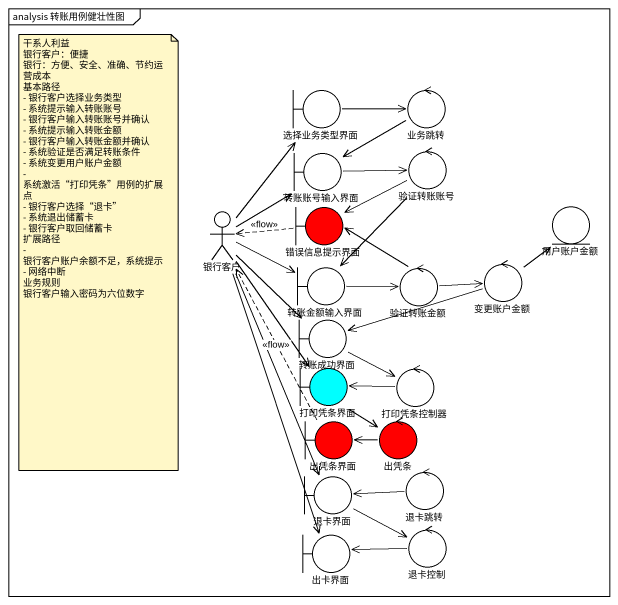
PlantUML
@startuml
mainframe analysis 转账用例健壮性图
boundary 选择业务类型界面
control 业务跳转
control 验证转账账号
boundary 转账账号输入界面
actor 银行客户
boundary 错误信息提示界面 #FF0000
entity 用户账户金额
boundary 转账金额输入界面
control 验证转账金额
control 变更账户金额
boundary 转账成功界面
boundary 打印凭条界面 #00FFFF
control 打印凭条控制器
boundary 出凭条界面 #FF0000
control 出凭条 #FF0000
boundary 退卡界面
control 退卡跳转
boundary 出卡界面
control 退卡控制
选择业务类型界面 -right-> 业务跳转
业务跳转 --> 转账账号输入界面
验证转账账号 -left-> 错误信息提示界面
验证转账账号 --> 转账金额输入界面
转账账号输入界面 -right-> 验证转账账号
银行客户 -up-> 选择业务类型界面
银行客户 -up-> 转账账号输入界面
银行客户 -right-> 转账金额输入界面
银行客户 --> 转账成功界面
银行客户 --> 打印凭条界面
银行客户 --> 退卡界面
银行客户 --> 出卡界面
错误信息提示界面 .left.> 银行客户 : <<flow>>
转账金额输入界面 -right-> 验证转账金额
验证转账金额 -up-> 错误信息提示界面
验证转账金额 -right-> 变更账户金额
变更账户金额 -up-> 用户账户金额
变更账户金额 -left-> 转账成功界面
转账成功界面 -right-> 打印凭条控制器
打印凭条界面 --> 出凭条
打印凭条控制器 -left-> 打印凭条界面
出凭条界面 .up.> 银行客户 : <<flow>>
出凭条 -left-> 出凭条界面
退卡界面 -right-> 退卡控制
退卡跳转 -left-> 退卡界面
退卡控制 -left-> 出卡界面
note as N1
  干系人利益
  银行客户：便捷
  银行：方便、安全、准确、节约运营成本
  基本路径
  - 银行客户选择业务类型
  - 系统提示输入转账账号
  - 银行客户输入转账账号并确认
  - 系统提示输入转账金额
  - 银行客户输入转账金额并确认
  - 系统验证是否满足转账条件
  - 系统变更用户账户金额
  - 系统激活“打印凭条”用例的扩展点
  - 银行客户选择“退卡”
  - 系统退出储蓄卡
  - 银行客户取回储蓄卡
  扩展路径
  - 银行客户账户余额不足，系统提示
  - 网络中断
  业务规则
  银行客户输入密码为六位数字
end note
@enduml
